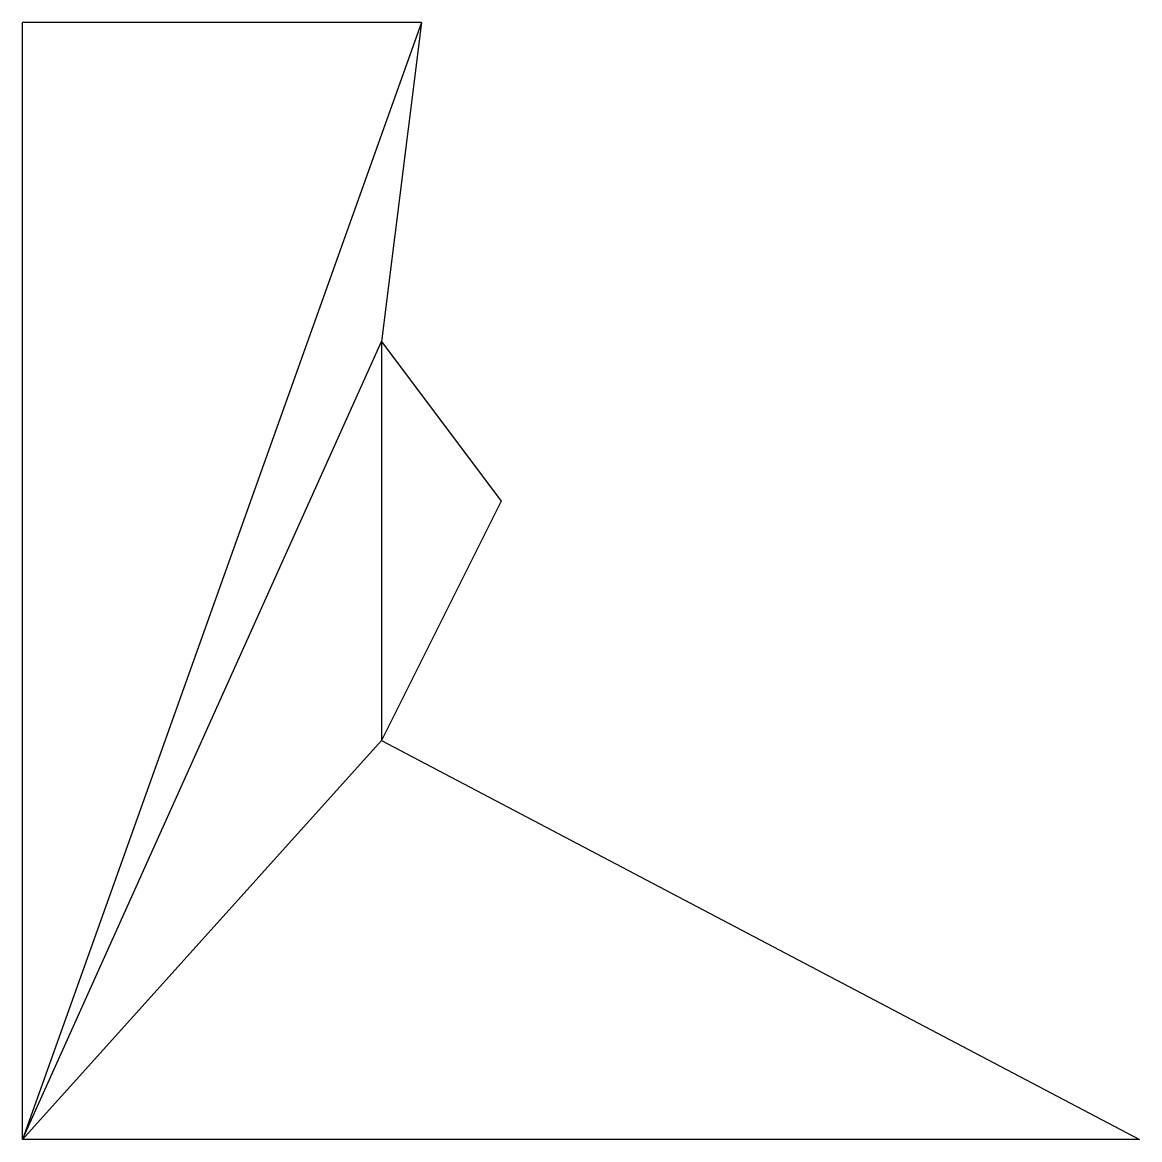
# Model space of a CAD drawing. Header units: millimetres. Extents: x 0 to 140, y 0 to 140.
import ezdxf

# ---------------------------------------------------------------- set-up
doc = ezdxf.new("R2010")
doc.units = ezdxf.units.MM
doc.layers.get('0').update_dxf_attribs({"linetype": 'CONTINUOUS', "lineweight": 25, "true_color": 0x000000})

msp = doc.modelspace()

# ---------------------------------------------------------------- linework, layer by layer
for p, q in [((50, 140), (0, 140)), ((0, 0), (0, 140)), ((50, 140), (0, 0)), ((50, 140), (45, 100)), ((0, 0), (45, 100)), ((45, 100), (60, 80)), ((45, 100), (45, 50)), ((60, 80), (45, 50)), ((45, 50), (0, 0)), ((45, 50), (140, 0)), ((140, 0), (0, 0))]:
    msp.add_line(p, q)

doc.saveas('drawing.dxf')
